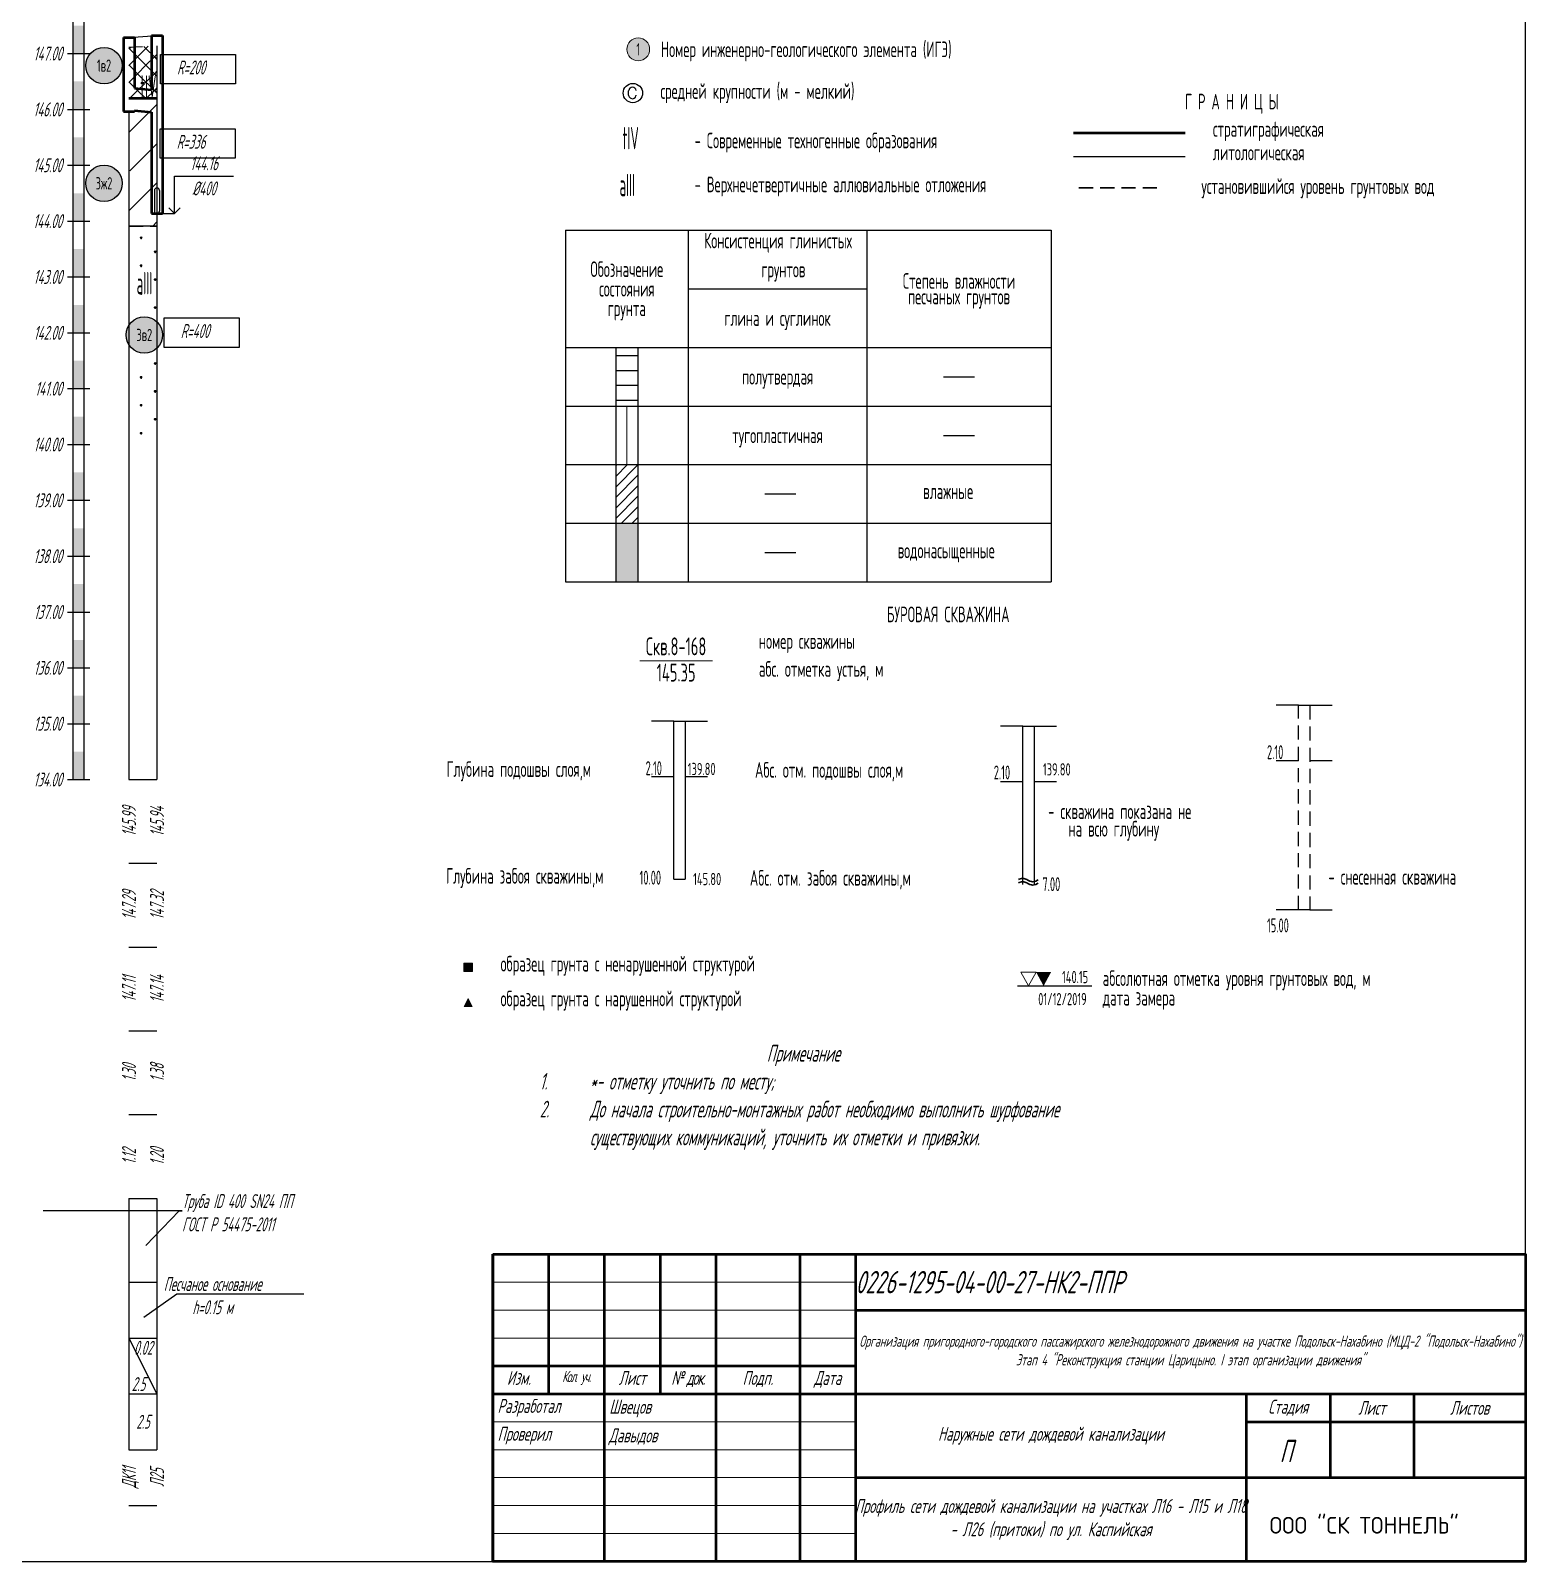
# Model space of a CAD drawing. Header units: metres. Extents: x -30 to 1753, y -860 to 400.
# Drawn here: x 886.2 to 1154, y -430 to -155.9 of the extents above; entities that cross this region are included whole.
import ezdxf
from ezdxf import colors
from ezdxf.entities.mleader import LeaderData, LeaderLine
from ezdxf.enums import TextEntityAlignment as Align
from ezdxf.math import Vec2, Vec3

# ---------------------------------------------------------------- set-up
doc = ezdxf.new("R2010")
doc.units = ezdxf.units.M
doc.header["$LTSCALE"] = 0.2
doc.linetypes.add('ACAD_ISO03W100', pattern=[30, 12, -18])
doc.linetypes.add('штриховая', pattern=[19.05, 12.7, -6.35])
for name, color, linetype in [('Level 1', 7, 'Continuous'), ('Линейка', 7, 'Continuous'), ('МГТ_ИГ_Геология', 252, 'Continuous'), ('Примыкания', 7, 'Continuous'), ('Проектная земля', 7, 'Continuous'), ('Таблица', 7, 'Continuous'), ('Трубы', 7, 'Continuous'), ('Узлы', 7, 'Continuous'), ('Чёрная земля', 7, 'ACAD_ISO03W100')]:
    doc.layers.add(name, color=color, linetype=linetype)
doc.layers.add('ПС-НВК-Деталировка', color=7, linetype='Continuous', lineweight=25)
doc.styles.add('GOST-2.304_Type-B', font='')
doc.styles.add('SPDS', font='SPDS', dxfattribs={"width": 0.7, "oblique": 15, "height": 2.5})
doc.styles.get("Standard").update_dxf_attribs({"font": 'SPDS.shx', "width": 0.7, "oblique": 15, "height": 3})
doc.styles.add('Стиль Simplex', font='simplex.shx')
doc.styles.add('ШТАМП_СПДС', font='spds.shx', dxfattribs={"width": 0.8, "oblique": 15, "height": 2.5})
doc.styles.get('GOST-2.304_Type-B').set_extended_font_data('GOST Common')
pattern_1 = [(225, (3.8933, 581.8943), (3e-16, -3), [2.1213, -2.121341]), (315, (2.3933, 583.3943), (3, 0), [2.1213, -2.121341]), (45, (0.8933, 581.8943), (0, 3), [2.1213, -2.121341]), (135, (2.3933, 580.3943), (-3, 3e-16), [2.1213, -2.121341])]

# ---------------------------------------------------------------- blocks, each defined once
blk = doc.blocks.new('_None')
blk = doc.blocks.new('круг3_-30_2')
at = {"true_color": 0xffffff}
blk.add_hatch(color=7, dxfattribs=at).paths.add_polyline_path([(-0.327, 0, 1), (0.327, 0, 1)])
at = {"color": 7, "lineweight": 25}
blk.add_circle((0, 0), 0.327, dxfattribs=at)
at = {"color": 7, "lineweight": 25, "style": 'Стиль Simplex', "width": 0.590909}
blk.add_text('3в2', height=0.22, dxfattribs=at).set_placement((0, 0), align=Align.MIDDLE_CENTER)
blk = doc.blocks.new('круг1_-30_2')
at = {"layer": 'МГТ_ИГ_Геология', "true_color": 0xffffff}
blk.add_hatch(color=7, dxfattribs=at).paths.add_polyline_path([(-0.327, 0, 1), (0.327, 0, 1)])
at = {"color": 7, "lineweight": 25}
blk.add_circle((0, 0), 0.327, dxfattribs=at)
at = {"color": 7, "lineweight": 25, "style": 'Стиль Simplex', "width": 0.590909}
blk.add_text('1в2', height=0.22, dxfattribs=at).set_placement((0, 0), align=Align.MIDDLE_CENTER)
blk = doc.blocks.new('круг3_-26_2')
at = {"true_color": 0xffffff}
blk.add_hatch(color=7, dxfattribs=at).paths.add_polyline_path([(-0.327, 0, 1), (0.327, 0, 1)])
at = {"color": 7, "lineweight": 25}
blk.add_circle((0, 0), 0.327, dxfattribs=at)
at = {"color": 7, "lineweight": 25, "style": 'Стиль Simplex', "width": 0.590909}
blk.add_text('3ж2', height=0.22, dxfattribs=at).set_placement((0, 0), align=Align.MIDDLE_CENTER)
blk = doc.blocks.new('PR_KV')
at = {"layer": 'Level 1', "linetype": 'Continuous', "lineweight": 0}
blk.add_hatch(color=252, dxfattribs=at).paths.add_polyline_path([(-0.077, 0.075), (0.077, 0.075), (0.077, -0.075), (-0.077, -0.075)])
at = {"layer": 'Level 1', "color": 252, "linetype": 'Continuous', "lineweight": 0, "flags": 128}
blk.add_lwpolyline([(-0.077, 0.075), (0.077, 0.075), (0.077, -0.075), (-0.077, -0.075)], close=True, dxfattribs=at)
blk = doc.blocks.new('PR_TR')
at = {"layer": 'Level 1', "linetype": 'Continuous', "lineweight": 0}
blk.add_hatch(color=252, dxfattribs=at).paths.add_polyline_path([(0.072, -0.049), (-0.071, -0.049), (-0.001, 0.094)])
at = {"layer": 'Level 1', "color": 252, "linetype": 'Continuous', "lineweight": 0, "flags": 128}
blk.add_lwpolyline([(0.072, -0.049), (-0.071, -0.049), (-0.001, 0.094)], close=True, dxfattribs=at)
blk = doc.blocks.new('круг1')
at = {"true_color": 0xffffff}
h = blk.add_hatch(color=7, dxfattribs=at)
edge = h.paths.add_edge_path()
edge.add_arc((0, 0), 0.203, 0, 360)
at = {"color": 7, "lineweight": 0}
blk.add_circle((0, 0), 0.203, dxfattribs=at)
at = {"color": 7, "lineweight": 25, "style": 'Стиль Simplex', "width": 0.590909}
blk.add_text('1', height=0.22, dxfattribs=at).set_placement((0, 0), align=Align.MIDDLE_CENTER)
blk = doc.blocks.new('CCE')
at = {"layer": 'МГТ_ИГ_Геология', "linetype": 'Continuous', "flags": 128}
blk.add_lwpolyline([(0.238, 0.049), (0.229, 0.075), (0.212, 0.091), (0.196, 0.103), (0.17, 0.107), (0.147, 0.103), (0.131, 0.093), (0.119, 0.084), (0.112, 0.068), (0.103, 0.049), (0.096, 0.035), (0.096, 0.014), (0.096, -0.005), (0.096, -0.023), (0.1, -0.04), (0.114, -0.063), (0.131, -0.084), (0.142, -0.091), (0.168, -0.098), (0.191, -0.096), (0.203, -0.091), (0.226, -0.07), (0.233, -0.049), (0.238, -0.04), (0.238, -0.033)], dxfattribs=at)
at = {"layer": 'МГТ_ИГ_Геология', "linetype": 'Continuous'}
blk.add_circle((0.178, 0.004), 0.173, dxfattribs=at)
blk = doc.blocks.new('DN')
at = {"linetype": 'Continuous', "lineweight": 30, "flags": 128}
for points in [[(-0.126, -0.007), (-0.117, -0.002), (-0.073, 0.011), (-0.033, 0.011), (0.003, 0), (0.02, -0.007), (0.039, -0.019), (0.074, -0.037), (0.103, -0.043), (0.125, -0.048), (0.151, -0.043), (0.18, -0.036), (0.213, -0.019), (0.223, -0.012)], [(-0.126, -0.068), (-0.117, -0.063), (-0.073, -0.05), (-0.033, -0.05), (0.003, -0.059), (0.02, -0.067), (0.039, -0.079), (0.074, -0.098), (0.103, -0.103), (0.125, -0.108), (0.151, -0.103), (0.18, -0.095), (0.213, -0.079), (0.223, -0.072)]]:
    blk.add_lwpolyline(points, dxfattribs=at)

msp = doc.modelspace()

# ---------------------------------------------------------------- hatches: boundary and pattern name
at = {"layer": 'МГТ_ИГ_Геология'}
h = msp.add_hatch(dxfattribs=at)
h.set_pattern_fill('GR24', color=256, scale=10, style=0, pattern_type=2)
h.set_pattern_definition(pattern_1)
edge = h.paths.add_edge_path()
edge.add_line((908.859, -163.896), (908.859, -158.627))
edge.add_line((908.859, -158.627), (903.847, -158.853))
edge.add_line((903.847, -158.853), (903.847, -164.598))
edge.add_arc((906.018, -161.859), 3.496, 231.59434, 324.34902)
h = msp.add_hatch(dxfattribs=at)
h.set_pattern_fill('GR24', color=256, scale=10, style=0, pattern_type=2)
h.set_pattern_definition(pattern_1)
h.paths.add_polyline_path([(908.859, -163.969, -0.47008), (903.847, -164.503), (903.847, -168.066), (908.859, -168.066)])
h.paths.add_polyline_path([(904.87, -168.884), (909.765, -168.884), (909.765, -162.884), (904.87, -162.884)], flags=9)
h = msp.add_hatch(dxfattribs=at)
h.set_pattern_fill('GR38', color=256, scale=10, style=0, pattern_type=2)
h.set_pattern_definition([(45, (0.893, 595.894), (0, 21), [9.8995, -19.799]), (45, (14.893, 581.894), (0, 21), [9.8995, -19.799]), (45, (0.893, 581.894), (0, 21), [14.142, -15.5565]), (45, (10.893, 591.894), (0, 21), [15.556, -14.1425]), (45, (7.893, 581.894), (0, 21), [19.799, -9.8995]), (45, (0.893, 588.894), (0, 21), [19.799, -9.8995])])
edge = h.paths.add_edge_path()
edge.add_line((908.859, -168.066), (903.847, -168.066))
edge.add_line((903.847, -168.066), (903.847, -180.774))
edge.add_arc((906.356, -178.792), 3.197, 218.30137, 321.53741)
edge.add_line((908.859, -180.781), (908.859, -168.066))
edge = h.paths.add_edge_path()
edge.add_arc((906.353, -176.923), 5.434, 242.53529, 297.46471, ccw=False)
edge.add_line((903.847, -181.744), (903.847, -190.879))
edge.add_line((903.847, -190.879), (908.859, -190.879))
edge.add_line((908.859, -190.879), (908.859, -181.744))
h = msp.add_hatch(dxfattribs=at)
h.set_pattern_fill('GR28', color=256, scale=10, style=0, pattern_type=2)
h.set_pattern_definition([(90, (0.8933, 581.9743), (-2.5, 2.5), [0.11, -4.89]), (45, (0.8933, 582.0843), (-2.5, 2.5), [0.113137, -3.422397]), (0, (0.9733, 582.1643), (2.5, 2.5), [0.11, -4.89]), (315, (1.0833, 582.1643), (2.5, 2.5), [0.113137, -3.422397]), (90, (1.1633, 581.9743), (-2.5, 2.5), [0.11, -4.89]), (45, (1.0833, 581.8943), (-2.5, 2.5), [0.113137, -3.422397]), (0, (0.9733, 581.8943), (2.5, 2.5), [0.11, -4.89]), (315, (0.8933, 581.9743), (2.5, 2.5), [0.113137, -3.422397])])
h.paths.add_polyline_path([(908.859, -190.879), (903.847, -190.879), (903.847, -208.602, -0.4707496), (908.859, -208.026)])
h.paths.add_polyline_path([(908.859, -212.746, -0.4707496), (903.847, -212.17), (903.847, -230.022), (908.859, -230.022)])
h.paths.add_polyline_path([(904.225, -204.103), (908.891, -204.103), (908.891, -198.103), (904.225, -198.103)], flags=9)
at = {"layer": 'МГТ_ИГ_Геология', "true_color": 0x000000}
h = msp.add_hatch(dxfattribs=at)
h.set_pattern_fill('CONSIST', color=18, scale=0.84, angle=-44.99996, style=0, pattern_type=2)
h.set_pattern_definition([(4e-05, (-1195.751, -1502.2235), (-1.8e-06, 2.667), [])])
h.paths.add_polyline_path([(991.033, -212.611), (995.033, -212.611), (995.033, -223.111), (991.033, -223.111)])
h = msp.add_hatch(dxfattribs=at)
h.set_pattern_fill('CONSIST', color=18, scale=0.42, style=0, pattern_type=2)
h.set_pattern_definition([(45, (-1195.751, -1502.2235), (-0.9429269, 0.9429269), [])])
h.paths.add_polyline_path([(991.033, -233.611), (995.033, -233.611), (995.033, -244.111), (991.033, -244.111)])
msp.add_hatch(color=18, dxfattribs=at).paths.add_polyline_path([(991.033, -244.111), (995.033, -244.111), (995.033, -254.611), (991.033, -254.611)])
at = {"layer": 'МГТ_ИГ_Геология', "true_color": 0x0000ff}
msp.add_hatch(color=5, dxfattribs=at).paths.add_polyline_path([(1066.34, -324.463), (1069.04, -324.463), (1067.69, -326.963)])

# ---------------------------------------------------------------- linework, layer by layer
at = {"color": 7, "linetype": 'Continuous', "lineweight": 50}
msp.add_lwpolyline([(969, -375), (1154, -375), (1154, -430), (969, -430)], close=True, dxfattribs=at)
for points in [[(969, -375), (969, -430)], [(979, -375), (979, -400)], [(989, -375), (989, -430)], [(999, -375), (999, -400)], [(1009, -375), (1009, -430)], [(1024, -375), (1024, -430)], [(1034, -375), (1034, -430)], [(1034, -385), (1154, -385)], [(969, -395), (1034, -395)], [(969, -400), (1034, -400)], [(1034, -400), (1154, -400)], [(1104, -400), (1104, -430)], [(1119, -400), (1119, -415)], [(1134, -400), (1134, -415)], [(1104, -405), (1154, -405)], [(1034, -415), (1154, -415)]]:
    msp.add_lwpolyline(points, dxfattribs=at)
at = {"color": 7, "linetype": 'Continuous', "lineweight": 20}
for points in [[(969, -380), (1034, -380)], [(969, -385), (1034, -385)], [(969, -390), (1034, -390)], [(969, -405), (1034, -405)], [(969, -410), (1034, -410)], [(969, -415), (1034, -415)], [(969, -420), (1034, -420)], [(969, -425), (1034, -425)]]:
    msp.add_lwpolyline(points, dxfattribs=at)
at = {"layer": 'Линейка'}
for p, q in [((893.847, -290), (893.847, -150)), ((895.847, -290), (895.847, -150)), ((892.847, -160), (896.847, -160)), ((892.847, -170), (896.847, -170)), ((892.847, -180), (896.847, -180)), ((892.847, -190), (896.847, -190)), ((892.847, -200), (896.847, -200)), ((892.847, -210), (896.847, -210)), ((892.847, -220), (896.847, -220)), ((892.847, -230), (896.847, -230)), ((892.847, -240), (896.847, -240)), ((892.847, -250), (896.847, -250)), ((892.847, -260), (896.847, -260)), ((892.847, -270), (896.847, -270)), ((892.847, -280), (896.847, -280)), ((892.847, -290), (896.847, -290)), ((893.847, -290), (895.847, -290))]:
    msp.add_line(p, q, dxfattribs=at)
for points in [[(893.847, -160), (893.847, -155), (895.847, -160), (895.847, -155)], [(893.847, -170), (893.847, -165), (895.847, -170), (895.847, -165)], [(893.847, -180), (893.847, -175), (895.847, -180), (895.847, -175)], [(893.847, -190), (893.847, -185), (895.847, -190), (895.847, -185)], [(893.847, -200), (893.847, -195), (895.847, -200), (895.847, -195)], [(893.847, -210), (893.847, -205), (895.847, -210), (895.847, -205)], [(893.847, -220), (893.847, -215), (895.847, -220), (895.847, -215)], [(893.847, -230), (893.847, -225), (895.847, -230), (895.847, -225)], [(893.847, -240), (893.847, -235), (895.847, -240), (895.847, -235)], [(893.847, -250), (893.847, -245), (895.847, -250), (895.847, -245)], [(893.847, -260), (893.847, -255), (895.847, -260), (895.847, -255)], [(893.847, -270), (893.847, -265), (895.847, -270), (895.847, -265)], [(893.847, -280), (893.847, -275), (895.847, -280), (895.847, -275)], [(893.847, -290), (893.847, -285), (895.847, -290), (895.847, -285)]]:
    msp.add_solid(points, dxfattribs=at)
at = {"layer": 'МГТ_ИГ_Геология', "color": 0, "linetype": 'Continuous', "lineweight": 50}
msp.add_line((1073.026, -174.204), (1093.026, -174.204), dxfattribs=at)
at = {"layer": 'МГТ_ИГ_Геология', "color": 0, "linetype": 'Continuous', "lineweight": 25}
msp.add_line((1073.026, -178.404), (1093.026, -178.404), dxfattribs=at)
at = {"layer": 'МГТ_ИГ_Геология', "color": 5, "linetype": 'штриховая', "lineweight": 30, "true_color": 0x0000ff}
msp.add_line((1074.021, -184.012), (1089.202, -184.012), dxfattribs=at)
at = {"layer": 'МГТ_ИГ_Геология', "linetype": 'Continuous', "lineweight": 0}
for p, q in [((993.033, -223.111), (993.033, -233.611)), ((995.363, -268.751), (1008.363, -268.751))]:
    msp.add_line(p, q, dxfattribs=at)
at = {"layer": 'МГТ_ИГ_Геология', "linetype": 'Continuous', "lineweight": 25}
for p, q in [((1001.457, -279.53), (1003.457, -279.53)), ((1001.457, -307.847), (1001.457, -279.53)), ((1003.457, -279.53), (1003.457, -307.847)), ((1063.997, -280.447), (1065.997, -280.447)), ((1063.997, -308.764), (1063.997, -280.447)), ((1065.997, -280.447), (1065.997, -308.764))]:
    msp.add_line(p, q, dxfattribs=at)
at = {"layer": 'МГТ_ИГ_Геология', "lineweight": 25, "flags": 128}
msp.add_lwpolyline([(908.859, -158.627), (908.859, -229.356)], dxfattribs=at)
msp.add_lwpolyline([(908.859, -158.627), (908.859, -229.356)], dxfattribs=at)
at = {"layer": 'МГТ_ИГ_Геология'}
for points in [[(909.481, -160.138), (922.923, -160.138), (922.923, -165.432), (909.481, -165.432)], [(909.408, -173.448), (922.851, -173.448), (922.851, -178.742), (909.408, -178.742)], [(910.127, -207.333), (923.569, -207.333), (923.569, -212.627), (910.127, -212.627)]]:
    msp.add_lwpolyline(points, close=True, dxfattribs=at)
at = {"layer": 'МГТ_ИГ_Геология', "linetype": 'Continuous', "lineweight": 50, "flags": 128}
msp.add_lwpolyline([(908.859, -168.066), (903.847, -168.066)], dxfattribs=at)
msp.add_lwpolyline([(908.859, -168.066), (903.847, -168.066)], dxfattribs=at)
at = {"layer": 'МГТ_ИГ_Геология', "linetype": 'Continuous', "lineweight": 25, "flags": 128}
for points in [[(908.859, -190.879), (903.847, -190.879)], [(908.859, -190.879), (903.847, -190.879)], [(1113.379, -276.679), (1109.379, -276.679)], [(1115.379, -276.679), (1119.379, -276.679)], [(1001.457, -279.53), (997.457, -279.53)], [(1003.457, -279.53), (1007.457, -279.53)], [(1063.997, -280.447), (1059.997, -280.447)], [(1065.997, -280.447), (1069.997, -280.447)], [(1109.379, -286.597), (1113.379, -286.597)], [(1115.379, -286.597), (1119.379, -286.597)], [(997.457, -289.447), (1001.457, -289.447)], [(1003.457, -289.447), (1007.457, -289.447)], [(1059.997, -290.365), (1063.997, -290.365)], [(1065.997, -290.365), (1069.997, -290.365)], [(1113.379, -313.334), (1109.379, -313.334)], [(1115.379, -313.334), (1119.379, -313.334)]]:
    msp.add_lwpolyline(points, dxfattribs=at)
at = {"layer": 'МГТ_ИГ_Геология', "color": 5, "linetype": 'штриховая', "lineweight": 30, "true_color": 0x0000ff, "flags": 128}
msp.add_lwpolyline([(903.847, -190.879), (908.859, -190.879)], dxfattribs=at)
msp.add_lwpolyline([(903.847, -190.879), (908.859, -190.879)], dxfattribs=at)
at = {"layer": 'МГТ_ИГ_Геология', "color": 7, "linetype": 'Continuous', "lineweight": 25}
for points in [[(982.033, -191.611), (1069.033, -191.611)], [(982.033, -191.611), (982.033, -254.611)], [(1004.033, -212.611), (1004.033, -244.111)], [(1004.033, -244.111), (1004.033, -254.611)]]:
    msp.add_lwpolyline(points, dxfattribs=at)
at = {"layer": 'МГТ_ИГ_Геология', "color": 0, "linetype": 'Continuous', "lineweight": 25}
for points in [[(1004.033, -191.611), (1004.033, -212.611)], [(1036.033, -191.611), (1036.033, -212.611)], [(1069.033, -191.611), (1069.033, -254.611)], [(1004.033, -202.111), (1036.033, -202.111)], [(982.033, -212.611), (1036.033, -212.611)], [(982.033, -212.611), (1036.033, -212.611)], [(1036.033, -212.611), (1069.033, -212.611)], [(1036.033, -212.611), (1069.033, -212.611)], [(1036.033, -212.611), (1036.033, -244.111)], [(982.033, -223.111), (1036.033, -223.111)], [(1036.033, -223.111), (1069.033, -223.111)], [(982.033, -233.611), (1036.033, -233.611)], [(1036.033, -233.611), (1069.033, -233.611)], [(982.033, -244.111), (1036.033, -244.111)], [(1036.033, -244.111), (1069.033, -244.111)], [(1036.033, -244.111), (1036.033, -254.611)], [(982.033, -254.611), (1036.033, -254.611)], [(1036.033, -254.611), (1069.033, -254.611)]]:
    msp.add_lwpolyline(points, dxfattribs=at)
at = {"layer": 'МГТ_ИГ_Геология', "color": 18, "linetype": 'Continuous', "lineweight": 25, "true_color": 0x000000}
for points in [[(991.033, -212.611), (991.033, -244.111)], [(995.033, -212.611), (995.033, -244.111)], [(991.033, -244.111), (991.033, -254.611)], [(995.033, -244.111), (995.033, -254.611)]]:
    msp.add_lwpolyline(points, dxfattribs=at)
at = {"layer": 'МГТ_ИГ_Геология', "color": 0, "linetype": 'Continuous', "lineweight": 25, "flags": 128}
for points in [[(1049.733, -217.861), (1055.333, -217.861)], [(1049.733, -228.361), (1055.333, -228.361)], [(1017.733, -238.861), (1023.333, -238.861)], [(1017.733, -249.361), (1023.333, -249.361)]]:
    msp.add_lwpolyline(points, dxfattribs=at)
at = {"layer": 'МГТ_ИГ_Геология', "linetype": 'штриховая', "lineweight": 25}
msp.add_lwpolyline([(1113.379, -276.679), (1115.379, -276.679), (1115.379, -313.334), (1113.379, -313.334), (1113.379, -276.679), (1113.379, -276.679)], close=True, dxfattribs=at)
at = {"layer": 'МГТ_ИГ_Геология', "linetype": 'Continuous', "lineweight": 25}
msp.add_lwpolyline([(1001.457, -307.847), (1003.457, -307.847)], dxfattribs=at)
at = {"layer": 'МГТ_ИГ_Геология', "color": 5, "linetype": 'Continuous', "lineweight": 0, "true_color": 0x0000ff}
msp.add_lwpolyline([(1063.64, -324.463), (1066.34, -324.463), (1064.99, -326.963), (1063.64, -324.463), (1063.64, -324.463)], close=True, dxfattribs=at)
at = {"layer": 'МГТ_ИГ_Геология', "color": 5, "linetype": 'Continuous', "lineweight": 25, "true_color": 0x0000ff, "flags": 128}
msp.add_lwpolyline([(1063.04, -326.963), (1076.338, -326.963)], dxfattribs=at)
at = {"layer": 'Примыкания'}
for p, q in [((908.401, -184.527), (908.401, -188.191)), ((908.401, -184.527), (908.401, -188.191)), ((909.317, -184.527), (909.317, -188.191)), ((909.317, -184.527), (909.317, -188.191))]:
    msp.add_line(p, q, dxfattribs=at)
at = {"layer": 'Примыкания', "flags": 128}
for points in [[(908.859, -188.649), (912.016, -188.649), (912.016, -181.926), (922.591, -181.926)], [(911.016, -187.649), (912.016, -188.649), (913.016, -187.649)]]:
    msp.add_lwpolyline(points, dxfattribs=at)
at = {"layer": 'Примыкания'}
for centre, start, end in [((908.859, -184.527), 0, 180), ((908.859, -184.527), 0, 180), ((908.859, -188.191), 180, 360), ((908.859, -188.191), 180, 360)]:
    msp.add_arc(centre, 0.458, start, end, dxfattribs=at)
at = {"layer": 'Проектная земля', "flags": 128}
msp.add_lwpolyline([(903.847, -157.095), (908.859, -156.777)], dxfattribs=at)
msp.add_lwpolyline([(903.847, -157.095), (908.859, -156.777)], dxfattribs=at)
at = {"layer": 'ПС-НВК-Деталировка'}
msp.add_lwpolyline([(1154, -25), (-10, -25), (-10, -430), (1154, -430)], close=True, dxfattribs=at)
at = {"layer": 'Таблица'}
for p, q in [((903.847, -290), (908.859, -290)), ((903.847, -305), (908.859, -305)), ((903.847, -320), (908.859, -320)), ((903.847, -335), (908.859, -335)), ((903.847, -350), (908.859, -350)), ((903.847, -365), (908.859, -365)), ((903.847, -365), (903.847, -380)), ((908.859, -365), (908.859, -380)), ((903.847, -380), (903.847, -390)), ((903.847, -380), (908.859, -380)), ((908.859, -380), (908.859, -390)), ((903.847, -390), (903.847, -400)), ((903.847, -390), (908.859, -400)), ((903.847, -390), (908.859, -390)), ((908.859, -390), (908.859, -400)), ((903.847, -400), (903.847, -410)), ((903.847, -400), (908.859, -400)), ((908.859, -400), (908.859, -410)), ((903.847, -410), (908.859, -410)), ((903.847, -420), (908.859, -420))]:
    msp.add_line(p, q, dxfattribs=at)
at = {"layer": 'Трубы', "lineweight": 50, "flags": 128}
for points in [[(904.847, -166.191), (907.859, -166.492)], [(904.847, -170.192), (907.859, -170.493)]]:
    msp.add_lwpolyline(points, dxfattribs=at)
at = {"layer": 'Узлы', "lineweight": 50}
for p, q in [((902.847, -157.095), (904.847, -157.095)), ((902.847, -157.095), (902.847, -170.382)), ((904.847, -157.095), (904.847, -166.191)), ((907.859, -156.777), (909.859, -156.777)), ((907.859, -156.777), (907.859, -166.492)), ((909.859, -156.777), (909.859, -188.649)), ((902.847, -170.382), (904.847, -170.382)), ((904.847, -170.192), (904.847, -170.382)), ((907.859, -170.493), (907.859, -188.649)), ((907.859, -188.649), (909.859, -188.649))]:
    msp.add_line(p, q, dxfattribs=at)
at = {"layer": 'Узлы'}
for p, q in [((903.847, -170.382), (903.847, -290)), ((908.859, -188.649), (908.859, -290))]:
    msp.add_line(p, q, dxfattribs=at)
at = {"layer": 'Чёрная земля', "flags": 128}
msp.add_lwpolyline([(903.847, -158.853), (908.859, -158.627)], dxfattribs=at)
msp.add_lwpolyline([(903.847, -158.853), (908.859, -158.627)], dxfattribs=at)

# ---------------------------------------------------------------- block references
at = {"layer": 'МГТ_ИГ_Геология', "xscale": 10, "yscale": 10, "zscale": 10}
for name, p in [('круг1_-30_2', (899.379, -162.16)), ('круг1', (995.084, -159.241)), ('CCE', (992.339, -167.104)), ('круг3_-26_2', (899.374, -183.227)), ('круг3_-30_2', (906.591, -210.386)), ('DN', (1064.473, -307.817)), ('PR_KV', (964.62, -323.623)), ('PR_TR', (964.62, -330.123))]:
    msp.add_blockref(name, p, dxfattribs=at)

# ---------------------------------------------------------------- texts
at = {"color": 7, "linetype": 'Continuous', "lineweight": 20}
for s, insert, char_height, width, attachment_point, style in [('0226-1295-04-00-27-НК2-ППР', (1034, -380), 4, 120, 4, 'ШТАМП_СПДС'), ('\\pxqc;Организация пригородного-городского пассажирского железнодорожного движения на участке Подольск-Нахабино (МЦД-2 "Подольск-Нахабино") Этап 4 "Реконструкция станции Царицыно. I этап организации движения"', (1034, -392.5), 2, 120, 4, 'ШТАМП_СПДС'), ('Изм.', (973.689, -395.899), 2.5, 10, 2, 'ШТАМП_СПДС'), ('{\\T0.85;Кол. уч.}', (984, -395.899), 2, 10, 2, 'ШТАМП_СПДС'), ('Лист', (994, -395.899), 2.5, 10, 2, 'ШТАМП_СПДС'), ('{\\T0.85;№ док.}', (1004, -395.899), 2.5, 10, 2, 'ШТАМП_СПДС'), ('Подп.', (1016.5, -395.899), 2.5, 15, 2, 'ШТАМП_СПДС'), ('Дата', (1029, -395.899), 2.5, 10, 2, 'ШТАМП_СПДС'), ('Разработал', (969.877, -402.5), 2.5, 20, 4, 'ШТАМП_СПДС'), ('Швецов', (989.882, -402.637), 2.5, 20, 4, 'ШТАМП_СПДС'), ('Стадия', (1111.5, -402.5), 2.5, 15, 5, 'ШТАМП_СПДС'), ('Лист', (1126.5, -402.5), 2.5, 15, 5, 'ШТАМП_СПДС'), ('Листов', (1144, -402.5), 2.5, 20, 5, 'ШТАМП_СПДС'), ('Проверил', (969.877, -407.5), 2.5, 20, 4, 'ШТАМП_СПДС'), ('Давыдов', (989.796, -407.707), 2.5, 20, 4, 'ШТАМП_СПДС'), ('\\pxqc;Наружные сети дождевой канализации', (1034, -407.5), 2.5, 70, 4, 'ШТАМП_СПДС'), ('П', (1109.976, -410.247), 4, 20, 4, 'ШТАМП_СПДС'), ('\\pxqc;Профиль сети дождевой канализации на участках Л16 - Л15 и Л18 - Л26 (притоки) по ул. Каспийская', (1034, -422.5), 2.5, 70, 4, 'ШТАМП_СПДС'), ('ООО "СК ТОННЕЛЬ"', (1108.175, -423.538), 3, 62.2597, 4, 'GOST-2.304_Type-B')]:
    msp.add_mtext(s, dxfattribs=dict(at, insert=insert, char_height=char_height, width=width, attachment_point=attachment_point, style=style))
at = {"layer": 'Линейка', "oblique": 15, "width": 0.7}
for s, p in [('147.00', (891.847, -160)), ('146.00', (891.847, -170)), ('145.00', (891.847, -180)), ('144.00', (891.847, -190)), ('143.00', (891.847, -200)), ('142.00', (891.847, -210)), ('141.00', (891.847, -220)), ('140.00', (891.847, -230)), ('139.00', (891.847, -240)), ('138.00', (891.847, -250)), ('137.00', (891.847, -260)), ('136.00', (891.847, -270)), ('135.00', (891.847, -280)), ('134.00', (891.847, -290))]:
    msp.add_text(s, height=2.5, dxfattribs=at).set_placement(p, align=Align.MIDDLE_RIGHT)
at = {"layer": 'МГТ_ИГ_Геология', "color": 0, "lineweight": 25, "style": 'Стиль Simplex', "width": 0.571429}
for s, p in [('Номер инженерно-геологического элемента (ИГЭ)', (999.138, -159.241)), ('средней крупности (м - мелкий)', (999.058, -166.714)), ('Г Р А Н И Ц Ы', (1093.026, -168.604)), ('стратиграфическая', (1098.026, -173.504)), ('литологическая', (1098.026, -177.704)), ('установившийся уровень грунтовых вод', (1095.963, -183.737)), ('водонасыщенные', (1041.549, -248.972))]:
    msp.add_text(s, height=2.8, dxfattribs=at).set_placement(p, align=Align.MIDDLE_LEFT)
at = {"layer": 'МГТ_ИГ_Геология', "lineweight": 30, "style": 'Стиль Simplex', "width": 0.4}
for s, p in [('tIV', (905.87, -165.884)), ('tIV', (992.283, -175.144)), ('aIII', (991.72, -183.534)), ('aIII', (905.225, -201.103))]:
    msp.add_text(s, height=4, dxfattribs=at).set_placement(p, align=Align.MIDDLE_LEFT)
at = {"layer": 'МГТ_ИГ_Геология', "color": 0, "lineweight": 25, "style": 'Стиль Simplex', "width": 0.571429}
for s, p in [('- Современные техногенные образования', (1005.164, -174.161)), ('- Верхнечетвертичные аллювиальные отложения', (1005.164, -182.035)), ('влажные', (1046.115, -236.969)), ('Глубина подошвы слоя,м', (960.736, -286.728)), ('Абс. отм. подошвы слоя,м', (1015.996, -286.87)), ('- скважина показана не ', (1068.504, -294.272)), ('на всю глубину', (1072.137, -297.409)), ('Глубина забоя скважины,м', (960.665, -305.848)), ('Абс. отм. забоя скважины,м', (1015.071, -306.203)), ('- снесенная скважина', (1118.711, -306.015))]:
    msp.add_text(s, height=2.8, dxfattribs=at).set_placement(p, align=Align.TOP_LEFT)
for s, p in [('Консистенция глинистых', (1020.12, -193.483)), ('грунтов', (1021.073, -198.668)), ('состояния', (993.033, -202.111)), ('глина и суглинок', (1020.033, -207.361)), ('полутвердая', (1020.033, -217.861)), ('тугопластичная', (1020.033, -228.361))]:
    msp.add_text(s, height=2.8, dxfattribs=at).set_placement(p, align=Align.MIDDLE_CENTER)
for s, p in [('Обозначение', (993.033, -200.011)), ('Степень влажности', (1052.533, -202.111))]:
    msp.add_text(s, height=2.8, dxfattribs=at).set_placement(p, align=Align.CENTER)
for s, p in [('грунта', (993.033, -204.211)), ('песчаных грунтов', (1052.533, -202.111))]:
    msp.add_text(s, height=2.8, dxfattribs=at).set_placement(p, align=Align.TOP_CENTER)
at = {"layer": 'МГТ_ИГ_Геология', "lineweight": 25, "style": 'Стиль Simplex'}
for s, height, width, p in [('БУРОВАЯ СКВАЖИНА', 2.8, 0.571429, (1039.61, -261.825)), ('номер скважины', 2.8, 0.571429, (1016.686, -266.597)), ('абс. отметка устья, м', 2.8, 0.571429, (1016.686, -271.597)), ('2.10', 2.5, 0.52, (1107.707, -286.35)), ('2.10', 2.5, 0.52, (996.395, -289.22)), ('139.80', 2.2, 0.590909, (1003.952, -289.207)), ('2.10', 2.5, 0.52, (1058.773, -289.979)), ('139.80', 2.2, 0.590909, (1067.569, -289.277)), ('10.00', 2.5, 0.52, (995.307, -308.818)), ('145.80', 2.2, 0.590909, (1004.91, -308.918)), ('7.00', 2.5, 0.52, (1067.476, -309.981)), ('15.00', 2.5, 0.52, (1107.707, -317.362))]:
    msp.add_text(s, height=height, dxfattribs=dict(at, width=width)).set_placement(p)
at = {"layer": 'МГТ_ИГ_Геология', "lineweight": 25, "style": 'Стиль Simplex', "width": 0.5625}
msp.add_text('Скв.8-168', height=3.2, dxfattribs=at).set_placement((1001.863, -267.751), align=Align.CENTER)
msp.add_text('145.35', height=3.2, dxfattribs=at).set_placement((1001.863, -269.251), align=Align.TOP_CENTER)
at = {"layer": 'МГТ_ИГ_Геология', "color": 0, "lineweight": 25, "style": 'Стиль Simplex', "width": 0.571429}
for s, p in [('образец грунта с ненарушенной структурой ', (970.42, -324.373)), ('абсолютная отметка уровня грунтовых вод, м', (1078.281, -326.963)), ('образец грунта с нарушенной структурой ', (970.42, -330.613)), ('дата замера', (1078.281, -330.463))]:
    msp.add_text(s, height=2.8, dxfattribs=at).set_placement(p)
at = {"layer": 'МГТ_ИГ_Геология', "color": 5, "lineweight": 25, "true_color": 0x0000ff, "style": 'Стиль Simplex', "width": 0.590909}
msp.add_text('140.15', height=2.2, dxfattribs=at).set_placement((1075.679, -326.463), align=Align.RIGHT)
msp.add_text('01/12/2019', height=2.2, dxfattribs=at).set_placement((1075.411, -328.209), align=Align.TOP_RIGHT)
at = {"layer": 'МГТ_ИГ_Геология', "char_height": 2.5, "attachment_point": 1}
for s, insert in [('R=200', (912.47, -161.236)), ('R=336', (912.397, -174.547)), ('R=400', (913.115, -208.431))]:
    msp.add_mtext_dynamic_manual_height_columns(s, width=10.09698, gutter_width=15, heights=[0], dxfattribs=dict(at, insert=insert))
at = {"layer": 'МГТ_ИГ_Геология', "color": 0, "lineweight": 25, "insert": (968.19, -337.511), "char_height": 3, "attachment_point": 1}
msp.add_mtext_dynamic_manual_height_columns('\\pxi-3,l6,t6;                                      Примечание\\P\\pl6.08,t6.08;1.^I*- отметку уточнить по месту;\\P2.^IДо начала строительно-монтажных работ необходимо выполнить шурфование существующих коммуникаций, уточнить их отметки и привязки.{\\fTimes New Roman|b0|i0|c204|p18;\\C0; }', width=115.31756, gutter_width=15, heights=[0], dxfattribs=at)
at = {"layer": 'Примыкания', "style": 'SPDS', "oblique": 15, "width": 0.7}
for s, p in [('144.16', (917.303, -179.645)), ('%%C400', (917.303, -184.145))]:
    msp.add_text(s, height=2.5, dxfattribs=at).set_placement(p, align=Align.MIDDLE_CENTER)
at = {"layer": 'Таблица', "oblique": 15, "width": 0.7}
for s, p in [('145.99', (903.847, -297.5)), ('145.94', (908.859, -297.5)), ('147.29', (903.847, -312.5)), ('147.32', (908.859, -312.5)), ('147.11', (903.847, -327.5)), ('147.14', (908.859, -327.5)), ('1.30', (903.847, -342.5)), ('1.38', (908.859, -342.5)), ('1.12', (903.847, -357.5)), ('1.20', (908.859, -357.5)), ('ДК11', (903.847, -415)), ('Л25', (908.859, -415))]:
    msp.add_text(s, height=2.5, rotation=90, dxfattribs=at).set_placement(p, align=Align.MIDDLE_CENTER)
msp.add_text('0.02', height=2.5, dxfattribs=at).set_placement((908.024, -390.5), align=Align.TOP_RIGHT)
msp.add_text('2.5', height=2.5, dxfattribs=at).set_placement((904.347, -399.5))
msp.add_text('2.5', height=2.5, dxfattribs=at).set_placement((906.353, -405), align=Align.MIDDLE_CENTER)

# ---------------------------------------------------------------- leaders
at = {"layer": 'МГТ_ИГ_Геология', "color": 0, "lineweight": 25}
ml = msp.add_multileader_mtext('Standard', dxfattribs=at)
ml.set_content('{\\Q15;\\W0.7;Песчаное основание \\Ph=0.15 м}', style='SPDS')
ml.set_leader_properties()
ml.set_arrow_properties(name='NONE')
ml.build(insert=Vec2(0, 0))
ml.multileader.update_dxf_attribs({"text_left_attachment_type": 6, "text_right_attachment_type": 6, "dogleg_length": 0.5, "arrow_head_size": 1})
ctx = ml.context
ctx.base_point, ctx.char_height, ctx.arrow_head_size, ctx.landing_gap_size, ctx.plane_origin = Vec3(912.949, -382.076), 2.5, 1, 0, Vec3(-990.583, 357.614)
ctx.left_attachment, ctx.right_attachment, ctx.text_align_type = 6, 6, 1
notes = []
notes.append((ctx, [(1, (1, 1, 0), (912.449, -382.076), (1, 0), 0.5, [(0, [(906.493, -386.262)], 0, [])])]))
ctx.mtext.insert, ctx.mtext.width, ctx.mtext.defined_height, ctx.mtext.alignment, ctx.mtext.line_spacing_style, ctx.mtext.flow_direction = Vec3(918.827, -379.076), 22.00699, 8.316, 2, 2, 5
at = {"layer": 'Таблица'}
ml = msp.add_multileader_mtext('Standard', dxfattribs=at)
ml.set_content('Труба ID 400 SN24 ПП\\PГОСТ Р 54475-2011 ', color=256, style='SPDS')
ml.set_leader_properties()
ml.set_arrow_properties(name='NONE')
ml.build(insert=Vec2(0, 0))
ml.multileader.update_dxf_attribs({"text_left_attachment_type": 6, "text_right_attachment_type": 6, "dogleg_length": 0.5, "arrow_head_size": 1})
ctx = ml.context
ctx.base_point, ctx.char_height, ctx.arrow_head_size, ctx.landing_gap_size, ctx.plane_origin = Vec3(913.36, -367.235), 2.5, 1, 0, Vec3(-990.253, 369.609)
ctx.left_attachment, ctx.right_attachment = 6, 6
notes.append((ctx, [(1, (1, 1, 0), (912.86, -367.235), (1, 0), 0.5, [(0, [(906.883, -373.443)], 0, [])])]))
ctx.mtext.insert, ctx.mtext.width, ctx.mtext.defined_height, ctx.mtext.line_spacing_style, ctx.mtext.flow_direction = Vec3(913.36, -364.235), 30.74663, 8.512, 2, 5
for ctx, leaders in notes:
    for number, flags, end, landing, length, lines in leaders:
        leader = LeaderData()
        leader.index, (leader.has_last_leader_line, leader.has_dogleg_vector, leader.attachment_direction) = number, flags
        leader.last_leader_point, leader.dogleg_vector, leader.dogleg_length = Vec3(end), Vec3(landing), length
        for number, points, colour, breaks in lines:
            line = LeaderLine()
            line.index, line.vertices, line.color, line.breaks = number, Vec3.list(points), colors.encode_raw_color(colour), breaks
            leader.lines.append(line)
        ctx.leaders.append(leader)

doc.saveas('drawing.dxf')
